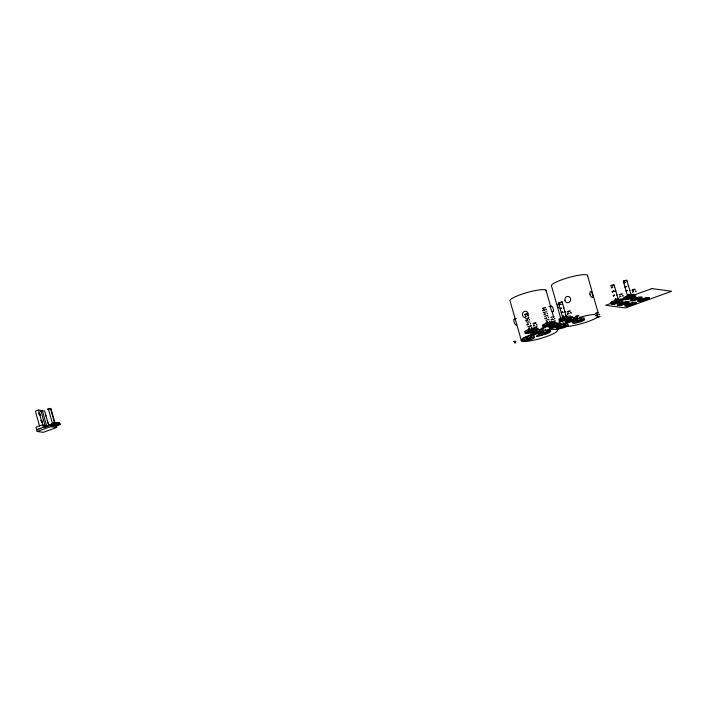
<?xml version="1.0" encoding="UTF-8"?>
<svg xmlns="http://www.w3.org/2000/svg" width="707" height="707" viewBox="0 0 707 707"><rect width="100%" height="100%" fill="white"/><g stroke="black" fill="none" stroke-linecap="round" stroke-linejoin="round"><path stroke-width="1.06" d="M60.042 424.315L59.671 423.228C57.594 422.415 51.275 422.742 51.991 425.517L56.657 424.288L60.042 424.315L56.454 426.401M527.82 319.909L527.36 320.209L527.802 320.448M544.337 310.364C545.486 309.825 543.259 309.887 544.77 310.408M546.484 317.894C546.803 318.035 545.088 317.717 546.856 318.291M552.777 319.467C553.501 319.069 550.877 318.689 553.21 319.511M561.005 304.204L560.448 304.328L561.022 304.452M562.754 312.07L563.152 312.512M577.566 318.397L577.663 317.726L578.008 318.371M597.38 314.915L596.522 314.969L597.76 315.357M613.738 291.646L614.047 291.019M616 299.485L616.177 298.893M626.596 286.892L626.773 286.3M628.868 294.952L628.877 294.253M614.003 291.593L613.994 290.992M51.072 425.154L50.877 424.686C50.082 425.207 53.361 423.776 52.822 424.12M51.019 425.128L51.098 424.536M55.314 423.413L54.881 423.705L55.553 423.325M540.113 329.789L539.308 329.798M557.982 323.461L557.169 323.461M566.113 317.001L567.288 316.533M628.912 295.888L626.923 296.374L627.993 296.295M48.2 425.959L51.708 424.156M542.561 329.807L543.117 329.771L542.64 330.107M50.277 424.942L58.672 422.945L59.37 423.025L59.936 424.642M597.203 314.889L597.769 314.774M612.607 287.678L612.616 286.98M613.711 291.107L612.934 291.187L613.791 291.143M615.859 299.017L616.106 299.512M628.832 294.404L628.055 294.492L628.921 294.439M611.325 288.156L611.184 287.634M614.719 300.068L614.728 299.812M625.324 287.484L625.059 286.927L625.341 287.298M49.083 425.473L50.356 424.66M623.928 282.95L624.166 283.18M48.288 409.424C46.096 409.291 52.345 407.798 49.702 409.053M55.455 424.085C55.517 421.982 50.462 423.679 51.903 424.686M56.622 424.73L56.348 424.854M546.829 311.734L543.321 312.547L544.072 312.653M532.274 331.875L533.069 331.627L532.274 331.875A6.292 1.096 -15.9 0 0 531.037 333.236M549.092 319.679L547.085 319.776L545.99 320.633M544.717 327.633L541.2 328.446L541.96 328.552M551.778 321.738L555.375 320.722M550.161 325.494L550.939 325.3L550.161 325.494A6.292 1.096 -15.9 0 0 549.215 325.954M626.826 280.317L631.086 294.757M52.963 423.431L53.228 424.403L52.742 424.562C51.664 424.81 53.343 423.67 52.937 424.615M531.956 329.108L533.378 328.578M525.601 337.584L527.033 337.053M549.816 322.781L551.813 322.251L550.62 322.781M547.395 330.523L546.405 330.523M565.264 324.186L564.274 324.195M611.714 302.278L612.633 301.871M59.061 423.97L59.671 423.228L58.999 422.821M597.76 314.668L597.327 315.313M44.188 426.48C45.849 427.682 43.065 426.904 45.186 426.074L40.767 410.387L38.47 410.078L35.35 411.2L39.539 425.906M545.477 307.899C546.484 306.829 541.27 308.287 542.596 308.712M529.817 321.977L528.041 321.932L526.936 322.79M562.41 321.641C563.426 320.563 558.203 322.021 559.529 322.454M578.706 315.861C579.713 314.792 574.499 316.25 575.825 316.674M620.419 294.474L620.755 294.457M635.045 289.561C636.132 288.332 630.061 290.347 632.509 290.338M598.458 312.848C599.474 311.778 594.251 313.236 595.577 313.661M44.559 427.32L44.258 426.33L43.463 426.63M529.693 329.815L527.935 330.151L528.491 330.196M547.554 323.488L546.449 323.488M559.829 319.237L560.404 318.981M531.381 336.214L530.533 336.134M574.049 317.832L573.2 317.761M581.41 318.495L580.306 318.503M48.385 425.614L49.225 425.154M55.005 426.003L55.526 425.57L53.272 425.976M50.232 408.929C52.548 407.303 44.691 409.901 48.438 409.477M44.258 426.33C44.585 428.689 43.551 425.543 45.186 426.074M527.228 314.191C529.543 312.565 521.695 315.163 525.442 314.739M528.359 318.159L529.013 317.752L525.548 318.813M561.446 302.278L562.083 301.783L558.477 302.799L562.666 317.531M547.412 316.002C549.604 314.712 543.4 316.126 544.858 316.656M613.42 285.257C615.558 283.516 607.384 286.627 612.085 285.699M530.63 326.104L531.275 325.697L527.82 326.758M553.599 317.16C555.764 315.896 549.569 317.284 551.036 317.814M569.886 311.38C572.202 309.763 564.354 312.353 568.101 311.937M536.807 327.261C538.99 325.98 532.795 327.394 534.245 327.924M633.755 289.764L633.286 289.87L633.843 289.667M627.701 296.578L628.169 296.419M44.028 426.294C43.436 424.88 43.445 428.274 44.453 427.214M563.656 317.797L564.089 317.514L562.427 318.123M614.286 300.864L616.062 300.484L615.39 300.864M563.779 324.363L563.346 324.654L563.912 324.654M627.259 296.613L628.249 296.215M631.165 295.181L632.942 294.801L632.27 295.181M46.724 426.639C49.419 425.278 42.544 427.214 45.646 426.948M44.55 425.243L42.659 424.774L35.951 427.196L37.179 431.5L43.277 432.322L56.684 427.479L56.198 425.755L50.1 424.934L36.693 429.776M525.884 314.253L526.202 314.262M535.27 323.452C538.787 321.844 530.78 323.682 533.467 323.912M621.453 294.519C624.97 292.91 616.964 294.748 619.65 294.978M598.237 317.045L598.06 316.992M44.249 426.577L44.727 426.012M543.877 324.84L544.629 324.601M533.52 328.87L533.025 329.038M618.616 300.139L619.111 299.971M556.648 323.612L555.985 323.992L556.807 323.939M527.166 337.336L526.671 337.504M38.938 413.118L39.636 413.029L40.202 415.018C39.141 415.743 38.284 412.729 39.636 413.029M39.504 415.106L40.202 415.018M40.467 411.059L44.568 410.9L48.756 425.596L45.071 425.676L45.31 426.701L47.254 426.348M45.964 415.796L45.593 415.928M41.041 420.497C42.102 419.772 42.959 422.786 41.607 422.486L41.041 420.497L41.74 420.409M38.885 428.769L40.608 428.274M37.179 431.5L50.595 426.657L56.684 427.479M514.201 319.246L516.243 318.512M548.897 306.723L550.939 305.981M44.859 427.364L44.497 426.409M534.465 323.302L534.572 323.391M549.277 324.106L548.349 324.389M621.082 301.297L621.214 301.412M577.531 316.329L577.981 316.179M542.958 327.942L543.064 328.021M625.235 297.311L626.004 297.099M618.996 299.574L618.077 299.98L618.89 299.98M566.448 317.09L567.438 316.851M57.903 424.978L58.018 425.084M624.953 281.05L625.421 280.918M633.87 290.02L632.933 290.268M577.177 316.029L577.274 316.117M530.303 329.877L530.771 329.745M542.835 328.366L543.312 328.234M597.282 313.307L596.346 313.555M566.917 317.001L567.403 316.93M550.841 322.772L551.752 322.604M532.76 329.108L533.493 328.976M526.406 337.575L527.139 337.451M543.356 308.606L543.824 308.499M554.067 325.653L554.527 325.547M556.577 326.687L557.116 326.457L556.577 326.687A6.292 1.096 -15.9 0 1 557.461 326.121M559.652 302.835L558.495 302.888M44.232 426.816L45.31 426.701M56.321 423.122L56.896 423.122M52.892 424.536L52.3 424.156M632.394 292.053L632.659 292.433M625.359 280.564L624.847 280.767M624.069 281.236L623.318 281.13L626.915 280.113M45.398 413.807L45.628 415.743M47.502 421.186L48.067 423.175M43.896 425.897L43.693 426.436M58.345 422.759L59.026 424.032M627.48 294.96L627.595 295.173M544.045 314.412L544.037 314.854M533.44 325.671L533.423 326.121M528.465 329.047L528.483 328.596M57.355 422.813L57.983 424.094M56.1 423.007L56.657 424.288M619.668 296.79L619.677 297.276M54.678 423.307L55.146 424.615M54.916 423.086L55.305 424.041M54.669 423.078L55.04 424.032M54.315 423.113L54.669 424.067M53.9 423.184L54.227 424.147M59.37 423.025L59.733 424.103M46.795 426.286L42.279 410.59M44.347 427.435L44.046 426.427L44.417 427.382M53.44 423.299L53.732 424.262M44.285 426.462L44.585 427.443L44.391 426.436M46.008 425.437L46.309 426.445M623.327 281.218L627.798 296.905M614.056 284.762L618.519 300.448M587.429 275.209L598.149 312.839M562.083 301.783L566.554 317.478M560.81 318.618L551.575 286.211A18.877 3.279 -15.9 0 1 568.861 277.489A18.877 3.279 -15.9 0 1 587.597 276.048M545.981 290.17L550.744 306.9M551.937 311.08L553.722 317.355M556.4 326.758L557.302 329.895M521.448 340.907L510.136 301.182A18.877 3.279 -15.9 0 1 527.413 292.451A18.877 3.279 -15.9 0 1 546.149 291.01M50.869 408.434L55.058 423.131M50.489 408.611L54.492 422.689M48.323 408.885L52.742 424.562M50.1 424.934L50.595 426.657M38.47 410.078L39.3 412.985M39.866 414.974L41.404 420.365M41.969 422.353L43.392 427.355M39.265 413.162L39.831 415.15M41.368 420.541L41.934 422.53M53.555 425.031L53.184 423.696M45.531 425.57L45.805 426.586M52.106 423.74L52.318 424.73M44.656 425.755L44.868 426.781M44.302 425.791L44.497 426.825M51.779 423.891L51.973 424.898M51.558 424.032L51.735 425.048M46.052 426.719A6.451 1.122 -15.9 0 1 47.669 426.286M51.611 425.694A6.451 1.122 -15.9 0 1 52.645 425.985M44.435 427.019A6.345 1.105 -15.9 0 1 47.59 426.118M52.177 425.605A6.345 1.105 -15.9 0 1 52.486 425.817M623.848 298.301A6.292 1.096 -15.9 0 1 627.657 295.818A6.292 1.096 -15.9 0 1 635.337 294.412M610.989 302.95A6.292 1.096 -15.9 0 1 615.558 300.21A6.292 1.096 -15.9 0 1 622.779 299.264M559.714 320.05A6.292 1.096 -15.9 0 1 564.372 317.001A6.292 1.096 -15.9 0 1 570.187 317.036M573.262 321.862A6.292 1.096 -15.9 0 1 572.361 321.261M576.364 319.308A6.292 1.096 -15.9 0 1 584.238 318.433M570.558 318.159A6.292 1.096 -15.9 0 1 576.364 318.194M565.202 321.128A6.292 1.096 -15.9 0 1 567.58 319.166M543.418 325.821A6.292 1.096 -15.9 0 1 548.084 322.772A6.292 1.096 -15.9 0 1 553.89 322.807M554.261 323.93A6.292 1.096 -15.9 0 1 560.077 323.965M548.906 326.908A6.292 1.096 -15.9 0 1 548.703 326.378M556.966 327.641A6.292 1.096 -15.9 0 1 556.064 327.032M560.068 325.079A6.292 1.096 -15.9 0 1 567.951 324.213M524.859 332.078A6.292 1.096 -15.9 0 1 531.01 328.888A6.292 1.096 -15.9 0 1 536.03 329.144M597.848 316.93A18.877 3.279 -15.9 0 1 582.25 323.435A18.877 3.279 -15.9 0 1 564.999 326.475M563.788 323.939A18.877 3.279 -15.9 0 1 566.015 322.542M579.696 317.346A18.877 3.279 -15.9 0 1 594.834 314.403M583.655 319.856A3.146 0.548 -15.9 0 1 582.745 320.342M582.073 320.607A3.146 0.548 -15.9 0 1 581.322 320.854M558.274 307.775A3.155 0.76 71.6 0 1 557.726 306.246M557.425 304.788A3.155 0.76 71.6 0 1 557.39 304.213M516.711 324.831A3.146 1.149 70.1 0 1 514.351 322.781A3.146 1.149 70.1 0 1 514.502 319.193M525.442 317.54A3.146 2.881 -82.3 0 1 522.473 314.049A3.146 2.881 -82.3 0 1 526.22 311.398A3.146 2.881 -82.3 0 1 527.882 315.808M536.392 330.266A6.292 1.096 -15.9 0 1 542.72 329.877M542.207 331.415A6.292 1.096 -15.9 0 1 548.703 329.948A6.292 1.096 -15.9 0 1 549.569 330.964M538.407 333.898A6.292 1.096 -15.9 0 1 538.204 333.368M538.716 332.944A6.292 1.096 -15.9 0 1 539.6 332.458M542.216 334.818A3.146 0.548 -15.9 0 1 538.566 336.17A3.146 0.548 -15.9 0 1 536.392 336.117A3.146 0.548 -15.9 0 1 539.662 334.756M545.733 330.461A18.877 3.279 -15.9 0 1 554.173 333.297A18.877 3.279 -15.9 0 1 525.354 341.428A18.877 3.279 -15.9 0 1 531.832 334.384M522.535 339.51A6.292 1.096 -15.9 0 1 527.89 336.541A6.292 1.096 -15.9 0 1 534.209 336.152M525.619 316.064L526.185 316.197L525.619 316.064M526.75 320.041L527.316 320.165L526.75 320.041M527.882 324.009L528.447 324.142L527.882 324.009M529.013 327.986L529.578 328.11L529.013 327.986M534.059 325.167L534.625 325.3L534.059 325.167M543.542 309.931L544.098 310.064L543.542 309.931M544.673 313.908L545.23 314.032L544.673 313.908M546.935 321.853L547.501 321.977L546.935 321.853M559.838 304.16L560.395 304.284L559.856 304.081M560.969 308.128L561.526 308.261L560.987 308.058M560.474 323.673L561.04 323.797L560.474 323.673M562.1 312.105L562.657 312.229L562.1 312.105M563.232 316.073L563.788 316.206L563.249 316.002M568.278 313.263L568.843 313.387L568.278 313.263M576.771 317.894L577.336 318.026L576.771 317.894M611.802 287.13L612.368 287.263L611.829 287.06M614.065 295.075L614.63 295.208L614.065 295.075M615.196 299.052L615.762 299.176L615.196 299.052M620.251 296.233L620.808 296.366L620.251 296.233M624.67 282.491L625.227 282.614L624.67 282.491M625.801 286.459L626.358 286.591L625.801 286.459M626.932 290.436L627.489 290.559L626.932 290.436M633.11 291.593L633.675 291.717L633.11 291.593M525.999 320.527L526.247 321.093L525.999 320.527M527.13 324.495L527.378 325.061L527.148 324.478M528.421 315.87L528.173 315.349L528.421 315.87M529.552 319.838L529.304 319.317L529.552 319.838M530.683 323.815L530.436 323.293L530.683 323.815M531.814 327.783L531.567 327.261L531.814 327.783M536.86 324.973L536.613 324.451L536.852 325.008M537.992 328.941L537.78 328.41L537.956 329.011M542.79 310.417L543.029 310.983L542.799 310.4M545.053 318.362L545.291 318.928L545.088 318.344M546.334 309.728L546.087 309.215L546.334 309.728M545.353 329.603L545.106 329.082L545.353 329.648M546.184 322.339L546.423 322.896L546.193 322.312M547.465 313.705L547.191 313.21L547.43 313.767M548.597 317.673L548.393 317.151L548.561 317.743M549.737 321.65L549.489 321.128L549.692 321.712M551.23 319.52L551.478 320.085L551.266 319.502M554.783 318.839L554.535 318.318L554.783 318.839M555.914 322.807L555.667 322.286L555.914 322.807M559.087 304.646L559.325 305.212L559.122 304.62M560.218 308.623L560.457 309.18L560.227 308.597M561.349 312.591L561.588 313.157L561.349 312.591M562.631 303.957L562.427 303.427L562.595 304.028M562.48 316.568L562.719 317.125L562.48 316.568M563.762 307.934L563.514 307.412L563.762 307.934M563.276 323.47L563.028 322.949L563.276 323.47M564.893 311.902L564.646 311.38L564.893 311.902M566.024 315.879L565.777 315.357L566.024 315.879M567.527 313.749L567.765 314.315L567.527 313.749M571.079 313.06L570.832 312.538L571.079 313.06M572.21 317.036L571.963 316.515L572.202 317.072M579.572 317.69L579.325 317.178L579.528 317.761M595.771 315.366L596.019 315.932L595.807 315.34M599.324 314.677L599.076 314.155L599.289 314.748M612.182 291.593L612.43 292.159L612.182 291.593M613.314 295.561L613.561 296.127L613.314 295.561M614.604 286.936L614.356 286.415L614.604 286.936M615.735 290.904L615.488 290.383L615.735 290.904M616.866 294.881L616.619 294.359L616.866 294.881M617.998 298.849L617.75 298.327L617.998 298.849M623.044 296.039L622.84 295.508L623.008 296.1M626.181 290.922L626.42 291.487L626.181 290.922M627.462 282.287L627.215 281.766L627.462 282.287M628.594 286.255L628.346 285.743L628.594 286.255M629.725 290.232L629.477 289.711L629.725 290.232M630.856 294.2L630.609 293.688L630.856 294.2M635.911 291.39L635.664 290.869L635.867 291.461M513.724 341.631C515.871 342.577 517.162 340.235 513.724 341.631M529.472 331.848L532.61 331.097L529.472 331.848M527.139 339.28L530.277 338.538L527.139 339.28M535.65 333.006L538.787 332.263L535.65 333.006M547.333 325.512L550.47 324.769L547.333 325.512M543.011 333.669L546.149 332.917L543.011 333.669M553.51 326.678L556.656 325.927L553.51 326.678M563.629 319.741L566.767 318.998L563.629 319.741M560.872 327.332L564.018 326.59L560.872 327.332M569.807 320.898L572.944 320.156L569.807 320.898M577.168 321.561L580.314 320.81L577.168 321.561M615.594 302.711L618.74 301.969L615.594 302.711M621.78 303.877L624.917 303.126L621.78 303.877M628.461 298.071L631.598 297.32L628.461 298.071M629.142 304.531L632.279 303.789L629.142 304.531M634.639 299.229L637.776 298.478L634.639 299.229M642 299.892L645.146 299.141L642 299.892M514.449 341.861L515.226 341.667L514.449 341.861M514.731 342.86L515.509 342.674L514.731 342.86M526.6 332.635L527.378 332.44L526.644 332.608M528.942 331.38L529.72 331.176L528.942 331.38M528.279 332.864L529.048 332.661L528.279 332.864M532.963 330.337L533.741 330.16L533.007 330.31M524.267 340.067L525.045 339.873L524.32 340.04M526.609 338.812L527.387 338.609L526.609 338.812M534.642 330.567L535.42 330.381L534.686 330.531M525.946 340.297L526.724 340.094L525.999 340.27M532.778 333.792L533.555 333.598L532.778 333.792M535.119 332.537L535.897 332.334L535.119 332.537M530.63 337.769L531.408 337.575L530.63 337.769M534.457 334.022L535.234 333.819L534.457 334.022M529.967 339.263L530.745 339.06L529.967 339.263M532.309 337.999L533.087 337.822L532.309 337.999M539.141 331.495L539.918 331.318L539.141 331.495M544.461 326.307L545.238 326.121L544.514 326.272M538.478 332.988L539.255 332.785L538.478 332.988M546.803 325.043L547.58 324.84L546.856 325.017M540.82 331.724L541.597 331.548L540.864 331.698M546.14 326.528L546.918 326.334L546.193 326.501M540.139 334.455L540.926 334.278L540.139 334.455M550.824 324.009L551.601 323.806L550.824 324.009M542.481 333.2L543.259 332.997L542.534 333.165M541.818 334.685L542.596 334.499L541.818 334.685M552.503 324.23L553.281 324.036L552.503 324.23M550.638 327.465L551.425 327.279L550.691 327.429M546.502 332.157L547.28 331.963L546.502 332.157M545.839 333.651L546.617 333.448L545.839 333.651M552.989 326.201L553.758 326.007L553.033 326.174M552.317 327.695L553.095 327.509L552.37 327.659M548.181 332.387L548.959 332.184L548.181 332.387M560.757 320.527L561.535 320.333L560.757 320.527M557.001 325.167L557.779 324.964L557.001 325.167M563.099 319.272L563.877 319.069L563.099 319.272M562.436 320.757L563.214 320.554L562.436 320.757M558.68 325.397L559.458 325.193L558.68 325.397M558.009 328.128L558.777 327.924L558.009 328.128M567.12 318.23L567.898 318.035L567.12 318.23M566.457 319.723L567.235 319.52L566.501 319.688M560.351 326.864L561.128 326.661L560.351 326.864M559.679 328.348L560.465 328.172L559.679 328.348M568.799 318.459L569.577 318.256L568.843 318.433M566.934 321.694L567.712 321.491L566.934 321.694M564.372 325.83L565.149 325.627L564.372 325.83M569.276 320.43L570.054 320.227L569.276 320.43M563.7 327.314L564.478 327.111L563.753 327.288M568.614 321.915L569.391 321.712L568.614 321.915M566.042 326.051L566.82 325.856L566.042 326.051M573.297 319.396L574.075 319.193L573.35 319.361M572.635 320.881L573.412 320.695L572.635 320.881M574.977 319.617L575.754 319.414L575.03 319.591M574.296 322.348L575.074 322.153L574.349 322.321M576.647 321.093L577.416 320.89L576.647 321.093M575.975 322.578L576.753 322.374L576.028 322.542M580.668 320.05L581.437 319.856L580.668 320.05M579.996 321.544L580.774 321.34L579.996 321.544M582.338 320.28L583.116 320.077L582.391 320.244M596.408 317.381L599.907 316.48L596.408 317.381M612.73 303.506L613.508 303.321L612.775 303.471M615.072 302.243L615.85 302.048L615.117 302.216M614.401 303.727L615.178 303.533L614.454 303.701M619.093 301.209L619.871 301.005L619.093 301.209M618.422 302.693L619.199 302.499L618.422 302.693M618.908 304.664L619.686 304.478L618.952 304.629M621.25 303.4L622.027 303.206L621.303 303.374M625.589 298.858L626.367 298.681L625.642 298.831M620.587 304.894L621.365 304.708L620.631 304.858M627.931 297.603L628.709 297.4L627.931 297.603M627.268 299.088L628.046 298.884L627.268 299.088M625.271 302.366L626.048 302.163L625.271 302.366M624.599 303.851L625.377 303.657L624.599 303.851M631.952 296.56L632.73 296.383L631.952 296.56M626.95 302.596L627.728 302.393L626.95 302.596M631.289 298.054L632.067 297.868L631.333 298.018M633.631 296.79L634.409 296.587L633.631 296.79M626.269 305.327L627.047 305.124L626.269 305.327M631.766 300.015L632.544 299.821L631.819 299.989M628.611 304.063L629.389 303.86L628.611 304.063M627.949 305.548L628.726 305.353L627.949 305.548M634.108 298.761L634.886 298.557L634.108 298.761M633.445 300.245L634.223 300.042L633.445 300.245M632.632 303.029L633.41 302.826L632.685 302.994M638.129 297.718L638.916 297.541L638.182 297.691M631.97 304.514L632.747 304.319L631.97 304.514M637.467 299.211L638.244 299.026L637.467 299.211M634.312 303.25L635.089 303.056L634.356 303.223M639.808 297.947L640.586 297.744L639.862 297.921M639.128 300.678L639.915 300.502L639.181 300.652M641.479 299.423L642.256 299.22L641.523 299.388M640.807 300.908L641.585 300.705L640.86 300.873M645.5 298.381L646.269 298.186L645.5 298.381M644.828 299.874L645.606 299.671L644.828 299.874M647.17 298.61L647.948 298.407L647.17 298.61M651.898 288.597L605.669 305.291L625.421 307.952L671.65 291.257L651.898 288.597M44.055 426.48L44.382 427.461L44.117 426.48M639.526 301.518A6.292 1.096 -15.9 0 0 649.468 298.151A6.292 1.096 -15.9 0 0 641.594 299.026A6.292 1.096 -15.9 0 0 639.526 301.518M625.987 299.706A6.292 1.096 -15.9 0 0 635.929 296.33A6.292 1.096 -15.9 0 0 628.055 297.205A6.292 1.096 -15.9 0 0 625.987 299.706M632.164 300.864A6.292 1.096 -15.9 0 0 642.106 297.497A6.292 1.096 -15.9 0 0 634.232 298.363A6.292 1.096 -15.9 0 0 632.164 300.864M619.305 305.504A6.292 1.096 -15.9 0 0 629.248 302.136A6.292 1.096 -15.9 0 0 621.365 303.011A6.292 1.096 -15.9 0 0 619.305 305.504M613.119 304.346A6.292 1.096 -15.9 0 0 623.061 300.979A6.292 1.096 -15.9 0 0 615.187 301.854A6.292 1.096 -15.9 0 0 613.119 304.346M626.667 306.166A6.292 1.096 -15.9 0 0 636.609 302.799A6.292 1.096 -15.9 0 0 628.735 303.674A6.292 1.096 -15.9 0 0 626.667 306.166M561.155 321.376A6.292 1.096 -15.9 0 0 571.097 318.009A6.292 1.096 -15.9 0 0 563.223 318.875A6.292 1.096 -15.9 0 0 561.155 321.376M574.694 323.196A6.292 1.096 -15.9 0 0 584.636 319.82A6.292 1.096 -15.9 0 0 576.762 320.695A6.292 1.096 -15.9 0 0 574.694 323.196M567.332 322.533A6.292 1.096 -15.9 0 0 577.274 319.166A6.292 1.096 -15.9 0 0 569.4 320.032A6.292 1.096 -15.9 0 0 567.332 322.533M544.858 327.147A6.292 1.096 -15.9 0 0 554.801 323.779A6.292 1.096 -15.9 0 0 546.926 324.654A6.292 1.096 -15.9 0 0 544.858 327.147M551.036 328.304A6.292 1.096 -15.9 0 0 560.978 324.937A6.292 1.096 -15.9 0 0 553.104 325.812A6.292 1.096 -15.9 0 0 551.036 328.304M558.397 328.967A6.292 1.096 -15.9 0 0 568.34 325.6A6.292 1.096 -15.9 0 0 560.465 326.475A6.292 1.096 -15.9 0 0 558.397 328.967M526.998 333.483A6.292 1.096 -15.9 0 0 536.94 330.107A6.292 1.096 -15.9 0 0 529.057 330.982A6.292 1.096 -15.9 0 0 526.998 333.483M565.017 300.572A3.155 2.713 -88.6 0 0 568.463 302.543A3.155 3.014 -71.4 0 0 570.54 298.584A3.155 3.014 -71.4 0 0 566.767 296.569A3.155 2.713 -88.6 0 0 565.017 300.572M590.071 294.563A3.155 1.52 68.6 0 0 592.546 297.594A3.155 0.76 71.6 0 0 592.59 294.907A3.155 0.76 71.6 0 0 590.84 291.611A3.155 1.52 68.6 0 0 590.071 294.563M550.576 307.271A3.146 1.149 70.1 0 0 552.936 311.884A3.146 1.149 70.1 0 0 552.75 307.563A3.146 1.149 70.1 0 0 550.576 307.271M533.175 334.641A6.292 1.096 -15.9 0 0 543.117 331.274A6.292 1.096 -15.9 0 0 535.243 332.14A6.292 1.096 -15.9 0 0 533.175 334.641M540.537 335.295A6.292 1.096 -15.9 0 0 550.479 331.928A6.292 1.096 -15.9 0 0 542.605 332.803A6.292 1.096 -15.9 0 0 540.537 335.295M524.665 340.915A6.292 1.096 -15.9 0 0 534.607 337.548A6.292 1.096 -15.9 0 0 526.733 338.414A6.292 1.096 -15.9 0 0 524.665 340.915"/></g></svg>
